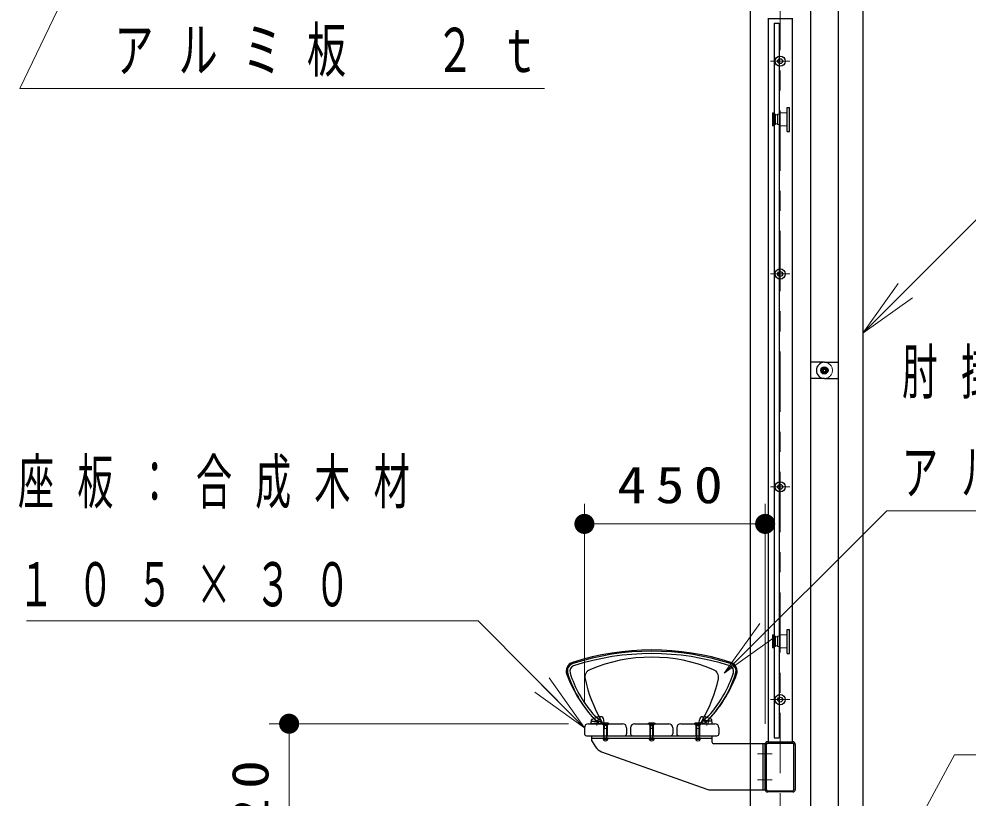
# Model space of a CAD drawing. Units: millimetres on the paper, with parts at other scales. Extents: x -385 to 145, y 0 to 323.
# Drawn here: x -130.26 to -82.96, y 98.04 to 136.84 of the extents above; entities that cross this region are included whole.
import ezdxf

# ---------------------------------------------------------------- set-up
doc = ezdxf.new("R2010")
doc.units = ezdxf.units.MM
doc.linetypes.add('USER1', pattern=[4.5, 2.5, -2])
doc.linetypes.add('USER2', pattern=[6, 3, -1, 1, -1])
doc.layers.add('LY_1', color=7, linetype='Continuous', lineweight=25)
doc.styles.add('ＭＳ ゴシック', font='')
doc.styles.get('ＭＳ ゴシック').set_extended_font_data('MS Gothic')

# ---------------------------------------------------------------- blocks, each defined once
blk = doc.blocks.new('filled_dot')
at = {"color": 0, "linetype": 'Continuous', "lineweight": -2, "const_width": 1.25}
blk.add_lwpolyline([(-0.625, 0, 1), (0.625, 0, 1)], format="xyb", close=True, dxfattribs=at)

msp = doc.modelspace()

# ---------------------------------------------------------------- linework, layer by layer
at = {"layer": 'LY_1', "color": 2, "linetype": 'USER2', "lineweight": 13}
for p, q in [((-92.358, 150.286), (-92.358, 73.304)), ((-92.839, 134.744), (-91.877, 134.744)), ((-92.839, 124.144), (-91.877, 124.144)), ((-92.839, 113.544), (-91.877, 113.544)), ((-92.839, 102.944), (-91.877, 102.944))]:
    msp.add_line(p, q, dxfattribs=at)
at = {"layer": 'LY_1', "color": 4}
for p, q in [((-93.858, 146.889), (-93.858, 87.724)), ((-90.858, 146.589), (-90.858, 87.724)), ((-92.958, 136.844), (-92.958, 100.844)), ((-91.758, 136.844), (-91.758, 100.844))]:
    msp.add_line(p, q, dxfattribs=at)
at = {"layer": 'LY_1', "color": 253}
for p, q in [((-89.458, 95.344), (-89.458, 147.044)), ((-88.248, 147.044), (-88.248, 95.344)), ((-90.158, 119.744), (-89.458, 119.744)), ((-90.158, 118.944), (-89.458, 118.944))]:
    msp.add_line(p, q, dxfattribs=at)
at = {"layer": 'LY_1', "color": 3}
for p, q in [((-91.736, 136.844), (-92.98, 136.844)), ((-92.98, 100.844), (-91.736, 100.844)), ((-92.98, 100.78), (-91.736, 100.78)), ((-93.108, 98.472), (-93.108, 100.716)), ((-93.044, 98.472), (-93.044, 100.716)), ((-91.672, 98.472), (-91.672, 100.716)), ((-91.608, 100.716), (-91.608, 98.472)), ((-92.98, 98.408), (-91.736, 98.408)), ((-91.736, 98.344), (-92.98, 98.344))]:
    msp.add_line(p, q, dxfattribs=at)
at = {"layer": 'LY_1', "color": 131}
for p, q in [((-92.658, 136.644), (-92.658, 101.044)), ((-92.658, 136.644), (-92.418, 136.644)), ((-92.418, 136.644), (-92.418, 101.044)), ((-92.658, 101.044), (-92.418, 101.044))]:
    msp.add_line(p, q, dxfattribs=at)
at = {"layer": 'LY_1', "color": 4, "lineweight": 13}
for p, q in [((-92.738, 132.154), (-92.728, 132.164)), ((-92.738, 132.154), (-92.738, 131.844)), ((-92.728, 132.164), (-92.688, 132.164)), ((-92.728, 131.844), (-92.728, 132.164)), ((-92.688, 132.164), (-92.658, 132.164)), ((-92.688, 131.524), (-92.688, 132.164)), ((-92.658, 132.164), (-92.658, 131.524)), ((-92.658, 132.102), (-92.588, 132.102)), ((-92.588, 132.102), (-92.588, 131.586)), ((-92.588, 132.064), (-92.488, 132.064)), ((-92.488, 132.102), (-92.418, 132.102)), ((-92.488, 131.586), (-92.488, 132.102)), ((-92.418, 132.164), (-92.388, 132.164)), ((-92.418, 131.524), (-92.418, 132.164)), ((-92.388, 132.164), (-92.018, 132.164)), ((-92.388, 131.524), (-92.388, 132.164)), ((-92.388, 132.164), (-92.388, 131.844)), ((-92.018, 132.164), (-92.018, 131.844)), ((-92.738, 131.844), (-92.738, 131.534)), ((-92.728, 131.524), (-92.738, 131.534)), ((-92.728, 131.524), (-92.728, 131.844)), ((-92.688, 131.524), (-92.728, 131.524)), ((-92.658, 131.524), (-92.688, 131.524)), ((-92.588, 131.586), (-92.658, 131.586)), ((-92.488, 131.624), (-92.588, 131.624)), ((-92.418, 131.586), (-92.488, 131.586)), ((-92.388, 131.524), (-92.418, 131.524)), ((-92.388, 131.844), (-92.388, 131.524)), ((-92.018, 131.524), (-92.388, 131.524)), ((-92.018, 131.844), (-92.018, 131.524)), ((-92.738, 106.154), (-92.728, 106.164)), ((-92.738, 106.154), (-92.738, 105.844)), ((-92.728, 106.164), (-92.688, 106.164)), ((-92.728, 105.844), (-92.728, 106.164)), ((-92.688, 106.164), (-92.658, 106.164)), ((-92.688, 105.524), (-92.688, 106.164)), ((-92.658, 106.164), (-92.658, 105.524)), ((-92.658, 106.102), (-92.588, 106.102)), ((-92.588, 106.102), (-92.588, 105.586)), ((-92.588, 106.064), (-92.488, 106.064)), ((-92.488, 106.102), (-92.418, 106.102)), ((-92.488, 105.586), (-92.488, 106.102)), ((-92.418, 106.164), (-92.388, 106.164)), ((-92.418, 105.524), (-92.418, 106.164)), ((-92.388, 106.164), (-92.018, 106.164)), ((-92.388, 105.524), (-92.388, 106.164)), ((-92.388, 106.164), (-92.388, 105.844)), ((-92.018, 106.164), (-92.018, 105.844)), ((-92.738, 105.844), (-92.738, 105.534)), ((-92.728, 105.524), (-92.738, 105.534)), ((-92.728, 105.524), (-92.728, 105.844)), ((-92.688, 105.524), (-92.728, 105.524)), ((-92.658, 105.524), (-92.688, 105.524)), ((-92.588, 105.586), (-92.658, 105.586)), ((-92.488, 105.624), (-92.588, 105.624)), ((-92.418, 105.586), (-92.488, 105.586)), ((-92.388, 105.524), (-92.418, 105.524)), ((-92.388, 105.844), (-92.388, 105.524)), ((-92.018, 105.524), (-92.388, 105.524)), ((-92.018, 105.844), (-92.018, 105.524))]:
    msp.add_line(p, q, dxfattribs=at)
at = {"layer": 'LY_1'}
for p, q in [((-92.018, 131.244), (-92.018, 132.444)), ((-92.018, 132.444), (-91.898, 132.444)), ((-91.898, 131.244), (-91.898, 132.444)), ((-92.018, 131.244), (-91.898, 131.244)), ((-90.193, 119.404), (-90.227, 119.344)), ((-90.193, 119.284), (-90.227, 119.344)), ((-90.193, 119.404), (-90.123, 119.404)), ((-90.193, 119.284), (-90.123, 119.284)), ((-90.089, 119.344), (-90.123, 119.404)), ((-90.089, 119.344), (-90.123, 119.284)), ((-92.018, 106.444), (-91.898, 106.444)), ((-92.018, 105.244), (-92.018, 106.444)), ((-91.898, 105.244), (-91.898, 106.444)), ((-92.018, 105.244), (-91.898, 105.244)), ((-101.768, 101.765), (-101.759, 101.943)), ((-101.148, 101.744), (-101.748, 101.744)), ((-101.746, 101.96), (-101.444, 102.082)), ((-101.725, 101.864), (-101.271, 101.864)), ((-101.297, 102.094), (-101.384, 102.094)), ((-101.228, 101.744), (-101.231, 101.825)), ((-101.128, 101.765), (-101.137, 101.942)), ((-96.389, 101.764), (-96.379, 101.941)), ((-96.369, 101.743), (-95.769, 101.743)), ((-96.289, 101.743), (-96.286, 101.824)), ((-95.792, 101.863), (-96.246, 101.863)), ((-96.22, 102.093), (-96.132, 102.093)), ((-95.77, 101.96), (-96.072, 102.081)), ((-95.749, 101.764), (-95.758, 101.942)), ((-101.118, 100.976), (-101.118, 101.676)), ((-101.118, 101.676), (-100.998, 101.676)), ((-100.998, 100.976), (-100.998, 101.676)), ((-98.818, 100.976), (-98.818, 101.676)), ((-98.818, 101.676), (-98.698, 101.676)), ((-98.698, 100.976), (-98.698, 101.676)), ((-96.518, 100.976), (-96.518, 101.676)), ((-96.518, 101.676), (-96.398, 101.676)), ((-96.398, 100.976), (-96.398, 101.676)), ((-101.183, 101.024), (-101.183, 101.006)), ((-100.933, 101.024), (-101.183, 101.024)), ((-101.183, 101.006), (-100.933, 101.006)), ((-101.18, 100.976), (-101.18, 101.006)), ((-100.936, 101.006), (-101.18, 101.006)), ((-100.936, 100.976), (-101.18, 100.976)), ((-101.163, 100.976), (-101.16, 100.941)), ((-101.163, 100.976), (-100.953, 100.976)), ((-101.066, 100.976), (-101.058, 101.006)), ((-101.058, 100.976), (-101.05, 101.006)), ((-100.953, 100.976), (-100.956, 100.941)), ((-100.936, 100.976), (-100.936, 101.006)), ((-100.933, 101.006), (-100.933, 101.024)), ((-98.883, 101.024), (-98.883, 101.006)), ((-98.633, 101.024), (-98.883, 101.024)), ((-98.883, 101.006), (-98.633, 101.006)), ((-98.88, 100.976), (-98.88, 101.006)), ((-98.636, 101.006), (-98.88, 101.006)), ((-98.636, 100.976), (-98.88, 100.976)), ((-98.863, 100.976), (-98.86, 100.941)), ((-98.863, 100.976), (-98.653, 100.976)), ((-98.766, 100.976), (-98.758, 101.006)), ((-98.758, 100.976), (-98.75, 101.006)), ((-98.653, 100.976), (-98.656, 100.941)), ((-98.636, 100.976), (-98.636, 101.006)), ((-98.633, 101.006), (-98.633, 101.024)), ((-96.583, 101.024), (-96.583, 101.006)), ((-96.333, 101.024), (-96.583, 101.024)), ((-96.583, 101.006), (-96.333, 101.006)), ((-96.58, 100.976), (-96.58, 101.006)), ((-96.336, 101.006), (-96.58, 101.006)), ((-96.336, 100.976), (-96.58, 100.976)), ((-96.563, 100.976), (-96.56, 100.941)), ((-96.563, 100.976), (-96.353, 100.976)), ((-96.466, 100.976), (-96.458, 101.006)), ((-96.458, 100.976), (-96.45, 101.006)), ((-96.353, 100.976), (-96.356, 100.941)), ((-96.336, 100.976), (-96.336, 101.006)), ((-96.333, 101.006), (-96.333, 101.024))]:
    msp.add_line(p, q, dxfattribs=at)
at = {"layer": 'LY_1', "lineweight": 13}
for p, q in [((-88.248, 121.194), (-86.48, 123.668)), ((-88.248, 121.194), (-86.127, 123.315)), ((-85.773, 122.961), (-88.248, 121.194)), ((-102.108, 102.744), (-102.108, 112.696)), ((-93.108, 101.744), (-93.108, 112.696)), ((-102.108, 111.696), (-93.108, 111.696)), ((-95.142, 104.262), (-93.374, 106.737)), ((-95.142, 104.262), (-93.021, 106.384)), ((-92.667, 106.03), (-95.142, 104.262)), ((-102.108, 101.544), (-104.223, 103.671)), ((-103.868, 104.024), (-102.108, 101.544)), ((-102.108, 101.544), (-104.577, 103.319)), ((-102.908, 101.744), (-117.813, 101.744)), ((-116.813, 93.344), (-116.813, 101.744)), ((-101.188, 101.784), (-101.228, 101.774)), ((-101.228, 101.774), (-100.888, 101.774)), ((-101.228, 101.774), (-101.228, 101.744)), ((-101.228, 101.744), (-100.888, 101.744)), ((-101.188, 101.784), (-100.928, 101.784)), ((-101.185, 101.734), (-101.185, 101.694)), ((-101.118, 101.684), (-101.058, 101.718)), ((-101.058, 101.718), (-100.998, 101.684)), ((-100.931, 101.734), (-100.931, 101.694)), ((-100.928, 101.784), (-100.888, 101.774)), ((-100.888, 101.774), (-100.888, 101.744)), ((-98.888, 101.784), (-98.928, 101.774)), ((-98.928, 101.774), (-98.588, 101.774)), ((-98.928, 101.774), (-98.928, 101.744)), ((-98.928, 101.744), (-98.588, 101.744)), ((-98.888, 101.784), (-98.628, 101.784)), ((-98.885, 101.734), (-98.885, 101.694)), ((-98.818, 101.684), (-98.758, 101.718)), ((-98.758, 101.718), (-98.698, 101.684)), ((-98.631, 101.734), (-98.631, 101.694)), ((-98.628, 101.784), (-98.588, 101.774)), ((-98.588, 101.774), (-98.588, 101.744)), ((-96.588, 101.784), (-96.628, 101.774)), ((-96.628, 101.774), (-96.288, 101.774)), ((-96.628, 101.774), (-96.628, 101.744)), ((-96.628, 101.744), (-96.288, 101.744)), ((-96.588, 101.784), (-96.328, 101.784)), ((-96.585, 101.734), (-96.585, 101.694)), ((-96.518, 101.684), (-96.458, 101.718)), ((-96.458, 101.718), (-96.398, 101.684)), ((-96.331, 101.734), (-96.331, 101.694)), ((-96.328, 101.784), (-96.288, 101.774)), ((-96.288, 101.774), (-96.288, 101.744)), ((-101.185, 101.694), (-101.155, 101.664)), ((-101.155, 101.664), (-101.154, 101.664)), ((-101.148, 101.658), (-101.148, 101.514)), ((-101.138, 101.504), (-101.148, 101.514)), ((-101.138, 101.504), (-100.978, 101.504)), ((-101.118, 101.684), (-101.118, 101.504)), ((-101.108, 101.689), (-101.108, 101.504)), ((-101.008, 101.689), (-101.008, 101.504)), ((-100.998, 101.684), (-100.998, 101.504)), ((-100.978, 101.504), (-100.968, 101.514)), ((-100.974, 101.604), (-100.968, 101.605)), ((-100.974, 101.604), (-100.974, 101.544)), ((-100.974, 101.544), (-100.968, 101.543)), ((-100.968, 101.658), (-100.968, 101.605)), ((-100.968, 101.543), (-100.968, 101.514)), ((-100.962, 101.664), (-100.961, 101.664)), ((-100.931, 101.694), (-100.961, 101.664)), ((-98.885, 101.694), (-98.855, 101.664)), ((-98.855, 101.664), (-98.854, 101.664)), ((-98.848, 101.658), (-98.848, 101.514)), ((-98.838, 101.504), (-98.848, 101.514)), ((-98.838, 101.504), (-98.678, 101.504)), ((-98.818, 101.684), (-98.818, 101.504)), ((-98.808, 101.689), (-98.808, 101.504)), ((-98.708, 101.689), (-98.708, 101.504)), ((-98.698, 101.684), (-98.698, 101.504)), ((-98.678, 101.504), (-98.668, 101.514)), ((-98.674, 101.604), (-98.668, 101.605)), ((-98.674, 101.604), (-98.674, 101.544)), ((-98.674, 101.544), (-98.668, 101.543)), ((-98.668, 101.658), (-98.668, 101.605)), ((-98.668, 101.543), (-98.668, 101.514)), ((-98.662, 101.664), (-98.661, 101.664)), ((-98.631, 101.694), (-98.661, 101.664)), ((-96.585, 101.694), (-96.555, 101.664)), ((-96.555, 101.664), (-96.554, 101.664)), ((-96.548, 101.658), (-96.548, 101.514)), ((-96.538, 101.504), (-96.548, 101.514)), ((-96.538, 101.504), (-96.378, 101.504)), ((-96.518, 101.684), (-96.518, 101.504)), ((-96.508, 101.689), (-96.508, 101.504)), ((-96.408, 101.689), (-96.408, 101.504)), ((-96.398, 101.684), (-96.398, 101.504)), ((-96.378, 101.504), (-96.368, 101.514)), ((-96.374, 101.604), (-96.368, 101.605)), ((-96.374, 101.604), (-96.374, 101.544)), ((-96.374, 101.544), (-96.368, 101.543)), ((-96.368, 101.658), (-96.368, 101.605)), ((-96.368, 101.543), (-96.368, 101.514)), ((-96.362, 101.664), (-96.361, 101.664)), ((-96.331, 101.694), (-96.361, 101.664))]:
    msp.add_line(p, q, dxfattribs=at)
at = {"layer": 'LY_1', "color": 190}
for p, q in [((-90.158, 119.744), (-90.858, 119.744)), ((-90.118, 119.464), (-90.198, 119.464)), ((-90.198, 119.224), (-90.118, 119.224)), ((-90.158, 118.944), (-90.858, 118.944))]:
    msp.add_line(p, q, dxfattribs=at)
at = {"layer": 'LY_1', "color": 20}
for p, q in [((-101.908, 101.744), (-100.208, 101.744)), ((-99.608, 101.744), (-97.908, 101.744)), ((-97.308, 101.744), (-95.608, 101.744)), ((-102.108, 101.544), (-102.108, 101.244)), ((-100.008, 101.544), (-100.008, 101.244)), ((-99.808, 101.544), (-99.808, 101.244)), ((-97.708, 101.544), (-97.708, 101.244)), ((-97.508, 101.544), (-97.508, 101.244)), ((-95.408, 101.544), (-95.408, 101.244)), ((-102.008, 101.144), (-100.108, 101.144)), ((-99.708, 101.144), (-97.808, 101.144)), ((-97.408, 101.144), (-95.508, 101.144))]:
    msp.add_line(p, q, dxfattribs=at)
at = {"layer": 'LY_1', "linetype": 'USER1', "lineweight": 13}
for p, q in [((-101.578, 101.744), (-101.588, 101.864)), ((-101.419, 101.744), (-101.408, 101.864)), ((-96.098, 101.743), (-96.109, 101.863)), ((-95.939, 101.743), (-95.929, 101.863))]:
    msp.add_line(p, q, dxfattribs=at)
at = {"layer": 'LY_1', "linetype": 'USER2', "lineweight": 13}
for p, q in [((-101.498, 101.658), (-101.498, 101.926)), ((-96.019, 101.658), (-96.019, 101.925)), ((-93.482, 100.244), (-92.76, 100.244)), ((-93.482, 98.944), (-92.76, 98.944))]:
    msp.add_line(p, q, dxfattribs=at)
at = {"layer": 'LY_1', "color": 20, "linetype": 'USER1', "lineweight": 13}
for p, q in [((-101.153, 101.144), (-101.153, 101.744)), ((-100.963, 101.144), (-100.963, 101.744)), ((-98.853, 101.144), (-98.853, 101.744)), ((-98.663, 101.144), (-98.663, 101.744)), ((-96.553, 101.144), (-96.553, 101.744)), ((-96.363, 101.144), (-96.363, 101.744))]:
    msp.add_line(p, q, dxfattribs=at)
at = {"layer": 'LY_1', "color": 70}
for p, q in [((-101.758, 101.144), (-95.758, 101.144)), ((-101.758, 101.144), (-101.758, 100.968)), ((-101.758, 101.024), (-95.758, 101.024)), ((-101.727, 100.86), (-101.554, 100.592)), ((-95.758, 101.144), (-95.758, 100.844)), ((-101.251, 100.35), (-96.011, 98.479)), ((-93.108, 100.744), (-95.658, 100.744)), ((-93.228, 100.744), (-93.228, 98.444)), ((-95.809, 98.444), (-93.108, 98.444))]:
    msp.add_line(p, q, dxfattribs=at)
at = {"layer": 'LY_1', "lineweight": 13}
for points in [[(-122.302, 149.874), (-130.228, 133.383), (-104.09, 133.383)], [(-88.248, 121.194), (-81.997, 127.444), (-42.22, 127.444)], [(-95.142, 104.262), (-87.052, 112.352), (-64.879, 112.352)], [(-102.108, 101.544), (-107.404, 106.872), (-129.896, 106.872)], [(-90.238, 88.044), (-83.675, 100.201), (-39.522, 100.201)]]:
    msp.add_lwpolyline(points, dxfattribs=at)
at = {"layer": 'LY_1', "color": 4}
for centre, radius in [((-92.358, 134.744), 0.255), ((-92.358, 134.744), 0.12), ((-92.358, 124.144), 0.255), ((-92.358, 124.144), 0.12), ((-92.358, 113.544), 0.255), ((-92.358, 113.544), 0.12), ((-92.358, 102.944), 0.255), ((-92.358, 102.944), 0.12), ((-101.358, 101.859), 0.1), ((-96.158, 101.859), 0.1)]:
    msp.add_circle(centre, radius, dxfattribs=at)
at = {"layer": 'LY_1'}
for radius in [0.18, 0.0693]:
    msp.add_circle((-90.158, 119.344), radius, dxfattribs=at)
at = {"layer": 'LY_1', "color": 253}
msp.add_circle((-90.158, 119.344), 0.12, dxfattribs=at)
msp.add_arc((-90.158, 119.344), 0.4, 90, 270, dxfattribs=at)
at = {"layer": 'LY_1', "color": 190, "linetype": 'USER1', "lineweight": 13}
msp.add_arc((-90.158, 119.344), 0.4, 270, 90, dxfattribs=at)
at = {"layer": 'LY_1', "color": 190}
for centre, start, end in [((-90.198, 119.344), 90, 270), ((-90.118, 119.344), 270, 90)]:
    msp.add_arc(centre, 0.12, start, end, dxfattribs=at)
at = {"layer": 'LY_1', "color": 4}
for centre, radius, start, end in [((-98.758, 92.625), 12.793, 72.0547, 107.9453), ((-98.758, 92.625), 12.733, 72.0547, 107.9453), ((-98.758, 92.625), 12.613, 72.0547, 107.9453), ((-98.758, 97.151), 7.907, 67.0316, 112.9684), ((-102.558, 104.359), 0.46, 107.9453, 200.3504), ((-102.558, 104.359), 0.4, 107.9453, 197.7947), ((-102.558, 104.359), 0.28, 107.9453, 197.7947), ((-94.958, 104.359), 0.28, 342.2053, 72.0547), ((-94.958, 104.359), 0.4, 342.2053, 72.0547), ((-94.958, 104.359), 0.46, 339.6496, 72.0547), ((-96.801, 106.494), 6.6, 200.3504, 224.9439), ((-97.226, 106.07), 6, 197.7947, 225.5447), ((-97.226, 106.07), 5.88, 197.7947, 220.4014), ((-101.688, 104.063), 0.4, 112.9684, 192.6907), ((-100.29, 106.07), 6, 314.4553, 342.2053), ((-100.715, 106.494), 6.6, 315.0561, 339.6496), ((-100.29, 106.07), 5.88, 319.5986, 342.2053), ((-95.829, 104.063), 0.4, 347.3093, 67.0316), ((-94.859, 105.601), 7.4, 192.6907, 209.935), ((-102.658, 105.601), 7.4, 330.065, 347.3093), ((-100.714, 103.102), 1.3, 220.4014, 242.5986), ((-96.802, 103.102), 1.3, 297.4014, 319.5986)]:
    msp.add_arc(centre, radius, start, end, dxfattribs=at)
at = {"layer": 'LY_1', "color": 20}
for centre, radius, start, end in [((-101.908, 101.544), 0.2, 90, 180), ((-100.208, 101.544), 0.2, 0, 90), ((-99.608, 101.544), 0.2, 90, 180), ((-97.908, 101.544), 0.2, 0, 90), ((-97.308, 101.544), 0.2, 90, 180), ((-95.608, 101.544), 0.2, 0, 90), ((-102.008, 101.244), 0.1, 180, 270), ((-100.108, 101.244), 0.1, 270, 0), ((-99.708, 101.244), 0.1, 180, 270), ((-97.808, 101.244), 0.1, 270, 0), ((-97.408, 101.244), 0.1, 180, 270), ((-95.508, 101.244), 0.1, 270, 0)]:
    msp.add_arc(centre, radius, start, end, dxfattribs=at)
at = {"layer": 'LY_1'}
for centre, radius, start, end in [((-101.748, 101.764), 0.02, 177, 270), ((-101.725, 101.824), 0.04, 90, 177), ((-101.739, 101.942), 0.02, 111.9703, 177), ((-101.384, 101.934), 0.16, 90, 111.9703), ((-101.297, 101.934), 0.16, 3, 90), ((-101.271, 101.824), 0.04, 2, 90), ((-101.148, 101.764), 0.02, 270, 3), ((-96.369, 101.763), 0.02, 177.0113, 270.0113), ((-96.22, 101.933), 0.16, 90.0113, 177.0113), ((-96.246, 101.823), 0.04, 90.0113, 178.0113), ((-96.132, 101.933), 0.16, 68.041, 90.0113), ((-95.792, 101.823), 0.04, 3.0113, 90.0113), ((-95.778, 101.941), 0.02, 3.0113, 68.041), ((-95.769, 101.763), 0.02, 270.0113, 3.0113), ((-101.122, 100.944), 0.038, 185, 254.6375), ((-101.058, 101.178), 0.28, 254.6375, 285.3625), ((-100.994, 100.944), 0.038, 285.3625, 355), ((-98.822, 100.944), 0.038, 185, 254.6375), ((-98.758, 101.178), 0.28, 254.6375, 285.3625), ((-98.694, 100.944), 0.038, 285.3625, 355), ((-96.522, 100.944), 0.038, 185, 254.6375), ((-96.458, 101.178), 0.28, 254.6375, 285.3625), ((-96.394, 100.944), 0.038, 285.3625, 355)]:
    msp.add_arc(centre, radius, start, end, dxfattribs=at)
at = {"layer": 'LY_1', "lineweight": 13}
for centre, radius, start, end in [((-101.195, 101.734), 0.01, 0, 90), ((-100.921, 101.734), 0.01, 90, 180), ((-98.895, 101.734), 0.01, 0, 90), ((-98.621, 101.734), 0.01, 90, 180), ((-96.595, 101.734), 0.01, 0, 90), ((-96.321, 101.734), 0.01, 90, 180), ((-101.154, 101.658), 0.006, 0, 90), ((-100.962, 101.658), 0.006, 90, 180), ((-98.854, 101.658), 0.006, 0, 90), ((-98.662, 101.658), 0.006, 90, 180), ((-96.554, 101.658), 0.006, 0, 90), ((-96.362, 101.658), 0.006, 90, 180)]:
    msp.add_arc(centre, radius, start, end, dxfattribs=at)
at = {"layer": 'LY_1', "color": 70}
for centre, radius, start, end in [((-101.558, 100.968), 0.2, 180, 212.6141), ((-95.658, 100.844), 0.1, 180, 270), ((-101.049, 100.915), 0.6, 212.6141, 250.3469), ((-95.809, 99.044), 0.6, 250.3469, 270)]:
    msp.add_arc(centre, radius, start, end, dxfattribs=at)
at = {"layer": 'LY_1', "color": 3}
for centre, radius, start, end in [((-92.98, 100.716), 0.128, 90, 180), ((-92.98, 100.716), 0.064, 90, 180), ((-91.736, 100.716), 0.128, 0, 90), ((-91.736, 100.716), 0.064, 0, 90), ((-92.98, 98.472), 0.128, 180, 270), ((-92.98, 98.472), 0.064, 180, 270), ((-91.736, 98.472), 0.128, 270, 0), ((-91.736, 98.472), 0.064, 270, 0)]:
    msp.add_arc(centre, radius, start, end, dxfattribs=at)

# ---------------------------------------------------------------- block references
at = {"layer": 'LY_1', "lineweight": 13, "xscale": 0.4, "yscale": 0.4}
msp.add_blockref('filled_dot', (-102.108, 111.696), dxfattribs=at)
for p, rotation in [((-93.108, 111.696), 180), ((-116.813, 101.744), 270)]:
    msp.add_blockref('filled_dot', p, dxfattribs=dict(at, rotation=rotation))

# ---------------------------------------------------------------- texts
at = {"layer": 'LY_1', "style": 'ＭＳ ゴシック'}
for s, insert, char_height, attachment_point in [('\\T1.64;\\W0.65;アルミ板\u3000２ｔ', (-125.517, 135.183), 2.199, 4), ('\\T1.64;\\W0.6;肘掛け：', (-86.295, 119.152), 2.199, 4), ('\\T1.64;\\W0.6;アルミ合金鋳物', (-86.295, 114.152), 2.199, 4), ('\\T1.64;\\W0.6;座板：合成木材', (-130.313, 113.672), 2.199, 4), ('\\T1.33;\\W1.15;450', (-97.608, 112.696), 1.833, 8), ('\\T1.64;\\W0.6;１０５×３０', (-130.313, 108.672), 2.199, 4)]:
    msp.add_mtext(s, dxfattribs=dict(at, insert=insert, char_height=char_height, attachment_point=attachment_point))
at = {"layer": 'LY_1', "insert": (-117.813, 97.544), "char_height": 1.833, "attachment_point": 8, "rotation": 90, "style": 'ＭＳ ゴシック'}
msp.add_mtext('\\T1.33;\\W1.15;420', dxfattribs=at)

doc.saveas('drawing.dxf')
